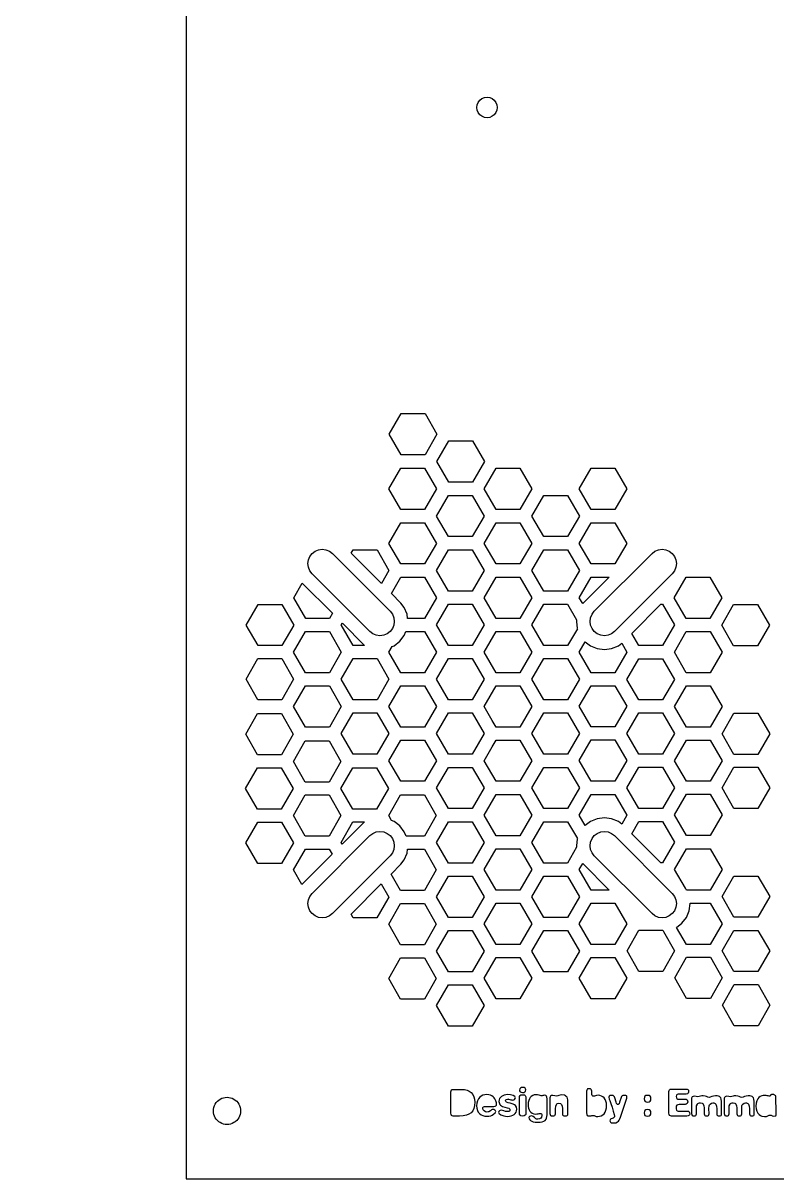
# Model space of a CAD drawing. Header units: metres. Extents: x -2440 to -2240, y -60 to 280.
# Drawn here: x -2440.3 to -2329.5, y -59.6 to 110.4 of the extents above; entities that cross this region are included whole.
import ezdxf

# ---------------------------------------------------------------- set-up
doc = ezdxf.new("R2010")
doc.units = ezdxf.units.M

msp = doc.modelspace()

# ---------------------------------------------------------------- linework, layer by layer
at = {"layer": 'COMPONENT0'}
for p, q in [((-2377.41, -46.8, 0.05), (-2377.39, -46.65, 0.05)), ((-2377.41, -49.93, 0.05), (-2377.41, -46.8, 0.05)), ((-2377.39, -46.65, 0.05), (-2377.33, -46.54, 0.05)), ((-2377.33, -46.54, 0.05), (-2377.23, -46.47, 0.05)), ((-2377.23, -46.47, 0.05), (-2377.08, -46.45, 0.05)), ((-2377.08, -46.45, 0.05), (-2375.87, -46.45, 0.05)), ((-2375.87, -46.45, 0.05), (-2375.43, -46.48, 0.05)), ((-2375.43, -46.48, 0.05), (-2375.04, -46.57, 0.05)), ((-2375.04, -46.57, 0.05), (-2374.71, -46.72, 0.05)), ((-2374.71, -46.72, 0.05), (-2374.43, -46.93, 0.05)), ((-2374.43, -46.93, 0.05), (-2374.2, -47.2, 0.05)), ((-2374.2, -47.2, 0.05), (-2374.04, -47.53, 0.05)), ((-2374.04, -47.53, 0.05), (-2373.95, -47.9, 0.05)), ((-2367.32, -47.67, 0.05), (-2367.3, -47.49, 0.05)), ((-2367.3, -47.49, 0.05), (-2367.23, -47.36, 0.05)), ((-2367.23, -47.36, 0.05), (-2367.11, -47.27, 0.05)), ((-2367.11, -47.27, 0.05), (-2366.97, -47.25, 0.05)), ((-2366.97, -47.25, 0.05), (-2366.76, -47.25, 0.05)), ((-2366.76, -47.25, 0.05), (-2366.6, -47.28, 0.05)), ((-2366.6, -47.28, 0.05), (-2366.48, -47.37, 0.05)), ((-2366.48, -47.37, 0.05), (-2366.41, -47.54, 0.05)), ((-2366.41, -47.54, 0.05), (-2366.38, -47.76, 0.05)), ((-2345.33, -46.79, 0.05), (-2345.31, -46.62, 0.05)), ((-2345.33, -49.97, 0.05), (-2345.33, -46.79, 0.05)), ((-2345.31, -46.62, 0.05), (-2345.24, -46.5, 0.05)), ((-2345.24, -46.5, 0.05), (-2345.14, -46.43, 0.05)), ((-2345.14, -46.43, 0.05), (-2344.99, -46.41, 0.05)), ((-2344.99, -46.41, 0.05), (-2342.81, -46.41, 0.05)), ((-2344.24, -47.33, 0.05), (-2344.28, -47.51, 0.05)), ((-2344.28, -47.51, 0.05), (-2344.25, -47.7, 0.05)), ((-2344.13, -47.23, 0.05), (-2344.24, -47.33, 0.05)), ((-2343.98, -47.18, 0.05), (-2344.13, -47.23, 0.05)), ((-2343.79, -47.17, 0.05), (-2343.98, -47.18, 0.05)), ((-2342.78, -47.15, 0.05), (-2343.79, -47.17, 0.05)), ((-2342.81, -46.41, 0.05), (-2342.65, -46.43, 0.05)), ((-2342.63, -47.11, 0.05), (-2342.78, -47.15, 0.05)), ((-2342.65, -46.43, 0.05), (-2342.54, -46.49, 0.05)), ((-2342.53, -47.01, 0.05), (-2342.63, -47.11, 0.05)), ((-2342.54, -46.49, 0.05), (-2342.48, -46.59, 0.05)), ((-2342.47, -46.87, 0.05), (-2342.53, -47.01, 0.05)), ((-2342.48, -46.59, 0.05), (-2342.45, -46.72, 0.05)), ((-2342.45, -46.72, 0.05), (-2342.47, -46.87, 0.05)), ((-2374.04, -49.26, 0.05), (-2374.2, -49.61, 0.05)), ((-2373.95, -48.83, 0.05), (-2374.04, -49.26, 0.05)), ((-2373.95, -47.9, 0.05), (-2373.91, -48.32, 0.05)), ((-2373.91, -48.32, 0.05), (-2373.95, -48.83, 0.05)), ((-2367.32, -49.86, 0.05), (-2367.32, -47.67, 0.05)), ((-2366.38, -47.76, 0.05), (-2366.38, -49.95, 0.05)), ((-2344.26, -48.92, 0.05), (-2344.29, -49.15, 0.05)), ((-2344.29, -49.15, 0.05), (-2344.29, -49.32, 0.05)), ((-2344.18, -48.78, 0.05), (-2344.26, -48.92, 0.05)), ((-2344.25, -47.7, 0.05), (-2344.17, -47.81, 0.05)), ((-2344.04, -48.71, 0.05), (-2344.18, -48.78, 0.05)), ((-2344.17, -47.81, 0.05), (-2344.04, -47.87, 0.05)), ((-2344.04, -47.87, 0.05), (-2343.84, -47.89, 0.05)), ((-2343.84, -48.68, 0.05), (-2344.04, -48.71, 0.05)), ((-2343.84, -47.89, 0.05), (-2342.95, -47.87, 0.05)), ((-2342.95, -48.66, 0.05), (-2343.84, -48.68, 0.05)), ((-2342.95, -47.87, 0.05), (-2342.8, -47.9, 0.05)), ((-2342.8, -48.63, 0.05), (-2342.95, -48.66, 0.05)), ((-2342.8, -47.9, 0.05), (-2342.68, -48, 0.05)), ((-2342.68, -48.55, 0.05), (-2342.8, -48.63, 0.05)), ((-2342.68, -48, 0.05), (-2342.61, -48.13, 0.05)), ((-2342.61, -48.43, 0.05), (-2342.68, -48.55, 0.05)), ((-2342.61, -48.13, 0.05), (-2342.58, -48.28, 0.05)), ((-2342.58, -48.28, 0.05), (-2342.61, -48.43, 0.05)), ((-2377.39, -50.15, 0.05), (-2377.41, -49.93, 0.05)), ((-2377.33, -50.29, 0.05), (-2377.39, -50.15, 0.05)), ((-2377.22, -50.35, 0.05), (-2377.33, -50.29, 0.05)), ((-2377.06, -50.38, 0.05), (-2377.22, -50.35, 0.05)), ((-2376.14, -50.38, 0.05), (-2377.06, -50.38, 0.05)), ((-2375.6, -50.35, 0.05), (-2376.14, -50.38, 0.05)), ((-2375.13, -50.26, 0.05), (-2375.6, -50.35, 0.05)), ((-2374.75, -50.11, 0.05), (-2375.13, -50.26, 0.05)), ((-2374.44, -49.9, 0.05), (-2374.75, -50.11, 0.05)), ((-2374.2, -49.61, 0.05), (-2374.44, -49.9, 0.05)), ((-2367.3, -50.09, 0.05), (-2367.32, -49.86, 0.05)), ((-2367.24, -50.25, 0.05), (-2367.3, -50.09, 0.05)), ((-2367.1, -50.34, 0.05), (-2367.24, -50.25, 0.05)), ((-2366.85, -50.38, 0.05), (-2367.1, -50.34, 0.05)), ((-2366.65, -50.35, 0.05), (-2366.85, -50.38, 0.05)), ((-2366.5, -50.27, 0.05), (-2366.65, -50.35, 0.05)), ((-2366.41, -50.14, 0.05), (-2366.5, -50.27, 0.05)), ((-2366.38, -49.95, 0.05), (-2366.41, -50.14, 0.05)), ((-2345.31, -50.16, 0.05), (-2345.33, -49.97, 0.05)), ((-2345.24, -50.29, 0.05), (-2345.31, -50.16, 0.05)), ((-2345.13, -50.36, 0.05), (-2345.24, -50.29, 0.05)), ((-2344.96, -50.38, 0.05), (-2345.13, -50.36, 0.05)), ((-2342.72, -50.38, 0.05), (-2344.96, -50.38, 0.05)), ((-2344.29, -49.32, 0.05), (-2344.25, -49.5, 0.05)), ((-2344.25, -49.5, 0.05), (-2344.15, -49.61, 0.05)), ((-2344.15, -49.61, 0.05), (-2343.98, -49.65, 0.05)), ((-2343.98, -49.65, 0.05), (-2343.77, -49.66, 0.05)), ((-2343.77, -49.66, 0.05), (-2342.61, -49.64, 0.05)), ((-2342.53, -50.36, 0.05), (-2342.72, -50.38, 0.05)), ((-2342.61, -49.64, 0.05), (-2342.46, -49.67, 0.05)), ((-2342.39, -50.31, 0.05), (-2342.53, -50.36, 0.05)), ((-2342.46, -49.67, 0.05), (-2342.36, -49.78, 0.05)), ((-2342.31, -50.21, 0.05), (-2342.39, -50.31, 0.05)), ((-2342.36, -49.78, 0.05), (-2342.3, -49.92, 0.05)), ((-2342.28, -50.08, 0.05), (-2342.31, -50.21, 0.05)), ((-2342.3, -49.92, 0.05), (-2342.28, -50.08, 0.05))]:
    msp.add_line(p, q, dxfattribs=at)
for points in [[(-2370.72, -48.79, 0.05), (-2370.7, -48.62, 0.05), (-2370.71, -48.43, 0.05), (-2370.79, -48.15, 0.05), (-2370.94, -47.84, 0.05), (-2371.05, -47.68, 0.05), (-2371.2, -47.54, 0.05), (-2371.38, -47.41, 0.05), (-2371.59, -47.32, 0.05), (-2371.84, -47.25, 0.05), (-2372.14, -47.23, 0.05), (-2372.42, -47.26, 0.05), (-2372.69, -47.32, 0.05), (-2372.94, -47.44, 0.05), (-2373.17, -47.61, 0.05), (-2373.35, -47.84, 0.05), (-2373.5, -48.12, 0.05), (-2373.6, -48.47, 0.05), (-2373.63, -48.89, 0.05), (-2373.6, -49.24, 0.05), (-2373.51, -49.55, 0.05), (-2373.38, -49.81, 0.05), (-2373.2, -50.02, 0.05), (-2372.98, -50.19, 0.05), (-2372.72, -50.31, 0.05), (-2372.44, -50.39, 0.05), (-2372.13, -50.41, 0.05), (-2371.82, -50.39, 0.05), (-2371.55, -50.33, 0.05), (-2371.33, -50.23, 0.05), (-2371.14, -50.12, 0.05), (-2370.9, -49.89, 0.05), (-2370.82, -49.7, 0.05), (-2370.86, -49.59, 0.05), (-2370.95, -49.49, 0.05), (-2371.08, -49.42, 0.05), (-2371.22, -49.39, 0.05), (-2371.33, -49.41, 0.05), (-2371.42, -49.45, 0.05), (-2371.6, -49.6, 0.05), (-2371.81, -49.74, 0.05), (-2371.94, -49.78, 0.05), (-2372.11, -49.8, 0.05), (-2372.34, -49.75, 0.05), (-2372.53, -49.63, 0.05), (-2372.67, -49.45, 0.05), (-2372.72, -49.26, 0.05), (-2372.7, -49.13, 0.05), (-2372.62, -49.03, 0.05), (-2372.49, -48.98, 0.05), (-2372.31, -48.96, 0.05), (-2371.36, -48.96, 0.05), (-2371.09, -48.96, 0.05), (-2370.91, -48.94, 0.05), (-2370.79, -48.89, 0.05), (-2370.72, -48.79, 0.05)], [(-2368.92, -47.9, 0.05), (-2368.98, -47.91, 0.05), (-2368.74, -47.93, 0.05), (-2368.58, -47.97, 0.05), (-2368.44, -48.01, 0.05), (-2368.28, -48.03, 0.05), (-2368.16, -48, 0.05), (-2368.04, -47.92, 0.05), (-2367.96, -47.82, 0.05), (-2367.92, -47.7, 0.05), (-2367.94, -47.61, 0.05), (-2368.01, -47.52, 0.05), (-2368.27, -47.37, 0.05), (-2368.65, -47.27, 0.05), (-2369.09, -47.23, 0.05), (-2369.33, -47.24, 0.05), (-2369.56, -47.29, 0.05), (-2369.77, -47.38, 0.05), (-2369.96, -47.49, 0.05), (-2370.12, -47.63, 0.05), (-2370.24, -47.8, 0.05), (-2370.32, -48, 0.05), (-2370.35, -48.22, 0.05), (-2370.33, -48.4, 0.05), (-2370.28, -48.55, 0.05), (-2370.2, -48.68, 0.05), (-2370.1, -48.79, 0.05), (-2369.82, -48.96, 0.05), (-2369.48, -49.07, 0.05), (-2369.13, -49.16, 0.05), (-2368.89, -49.24, 0.05), (-2368.76, -49.36, 0.05), (-2368.72, -49.53, 0.05), (-2368.74, -49.62, 0.05), (-2368.78, -49.68, 0.05), (-2368.88, -49.71, 0.05), (-2369.04, -49.73, 0.05), (-2369.38, -49.69, 0.05), (-2369.62, -49.62, 0.05), (-2369.82, -49.55, 0.05), (-2370.04, -49.51, 0.05), (-2370.16, -49.54, 0.05), (-2370.28, -49.61, 0.05), (-2370.37, -49.71, 0.05), (-2370.4, -49.84, 0.05), (-2370.37, -49.93, 0.05), (-2370.3, -50.02, 0.05), (-2370.05, -50.21, 0.05), (-2369.64, -50.37, 0.05), (-2369.38, -50.41, 0.05), (-2369.09, -50.43, 0.05), (-2368.81, -50.41, 0.05), (-2368.54, -50.35, 0.05), (-2368.31, -50.27, 0.05), (-2368.11, -50.15, 0.05), (-2367.94, -50, 0.05), (-2367.82, -49.82, 0.05), (-2367.74, -49.61, 0.05), (-2367.71, -49.37, 0.05), (-2367.77, -49.08, 0.05), (-2367.93, -48.83, 0.05), (-2368.06, -48.72, 0.05), (-2368.23, -48.63, 0.05), (-2368.67, -48.49, 0.05), (-2369.01, -48.42, 0.05), (-2369.22, -48.34, 0.05), (-2369.33, -48.23, 0.05), (-2369.36, -48.08, 0.05), (-2369.34, -48.01, 0.05), (-2369.26, -47.96, 0.05), (-2369.07, -47.91, 0.05), (-2368.92, -47.9, 0.05)], [(-2366.43, -46.72, 0.05), (-2366.4, -46.53, 0.05), (-2366.42, -46.39, 0.05), (-2366.5, -46.28, 0.05), (-2366.65, -46.2, 0.05), (-2366.87, -46.18, 0.05), (-2367.04, -46.2, 0.05), (-2367.19, -46.26, 0.05), (-2367.29, -46.37, 0.05), (-2367.32, -46.55, 0.05), (-2367.3, -46.69, 0.05), (-2367.22, -46.81, 0.05), (-2367.08, -46.88, 0.05), (-2366.87, -46.91, 0.05), (-2366.69, -46.89, 0.05), (-2366.53, -46.83, 0.05), (-2366.43, -46.72, 0.05)], [(-2363.28, -50.44, 0.05), (-2363.26, -50.18, 0.05), (-2363.26, -47.86, 0.05), (-2363.28, -47.6, 0.05), (-2363.34, -47.44, 0.05), (-2363.45, -47.36, 0.05), (-2363.65, -47.33, 0.05), (-2363.8, -47.34, 0.05), (-2363.91, -47.36, 0.05), (-2364.01, -47.38, 0.05), (-2364.12, -47.39, 0.05), (-2364.27, -47.37, 0.05), (-2364.45, -47.32, 0.05), (-2364.65, -47.27, 0.05), (-2364.87, -47.25, 0.05), (-2365.14, -47.28, 0.05), (-2365.37, -47.36, 0.05), (-2365.58, -47.48, 0.05), (-2365.74, -47.65, 0.05), (-2365.87, -47.86, 0.05), (-2365.97, -48.1, 0.05), (-2366.03, -48.38, 0.05), (-2366.05, -48.68, 0.05), (-2366.03, -48.95, 0.05), (-2365.99, -49.21, 0.05), (-2365.9, -49.45, 0.05), (-2365.79, -49.66, 0.05), (-2365.63, -49.83, 0.05), (-2365.45, -49.96, 0.05), (-2365.22, -50.05, 0.05), (-2364.96, -50.08, 0.05), (-2364.78, -50.07, 0.05), (-2364.59, -50.04, 0.05), (-2364.41, -50.01, 0.05), (-2364.3, -50, 0.05), (-2364.17, -50.01, 0.05), (-2364.09, -50.07, 0.05), (-2364.04, -50.17, 0.05), (-2364.02, -50.31, 0.05), (-2364.06, -50.52, 0.05), (-2364.18, -50.69, 0.05), (-2364.37, -50.8, 0.05), (-2364.61, -50.84, 0.05), (-2364.81, -50.82, 0.05), (-2364.94, -50.77, 0.05), (-2365.13, -50.61, 0.05), (-2365.29, -50.44, 0.05), (-2365.4, -50.39, 0.05), (-2365.56, -50.37, 0.05), (-2365.72, -50.39, 0.05), (-2365.84, -50.43, 0.05), (-2365.92, -50.5, 0.05), (-2365.94, -50.61, 0.05), (-2365.89, -50.81, 0.05), (-2365.81, -50.93, 0.05), (-2365.69, -51.04, 0.05), (-2365.52, -51.14, 0.05), (-2365.3, -51.22, 0.05), (-2365.01, -51.28, 0.05), (-2364.65, -51.3, 0.05), (-2364.29, -51.28, 0.05), (-2363.99, -51.23, 0.05), (-2363.75, -51.14, 0.05), (-2363.56, -51.02, 0.05), (-2363.42, -50.86, 0.05), (-2363.33, -50.67, 0.05), (-2363.28, -50.44, 0.05)], [(-2360.72, -47.33, 0.05), (-2361.08, -47.27, 0.05), (-2361.34, -47.3, 0.05), (-2361.53, -47.35, 0.05), (-2361.69, -47.4, 0.05), (-2361.87, -47.43, 0.05), (-2362.13, -47.39, 0.05), (-2362.44, -47.34, 0.05), (-2362.62, -47.37, 0.05), (-2362.75, -47.43, 0.05), (-2362.83, -47.54, 0.05), (-2362.85, -47.68, 0.05), (-2362.85, -50.01, 0.05), (-2362.83, -50.17, 0.05), (-2362.76, -50.28, 0.05), (-2362.66, -50.35, 0.05), (-2362.52, -50.37, 0.05), (-2362.39, -50.37, 0.05), (-2362.25, -50.35, 0.05), (-2362.14, -50.29, 0.05), (-2362.06, -50.19, 0.05), (-2362.03, -50.04, 0.05), (-2362.02, -49.3, 0.05), (-2361.99, -48.93, 0.05), (-2361.9, -48.67, 0.05), (-2361.82, -48.58, 0.05), (-2361.74, -48.51, 0.05), (-2361.51, -48.46, 0.05), (-2361.29, -48.51, 0.05), (-2361.13, -48.66, 0.05), (-2361.04, -48.91, 0.05), (-2361.01, -49.27, 0.05), (-2361.01, -50.04, 0.05), (-2360.99, -50.19, 0.05), (-2360.92, -50.29, 0.05), (-2360.81, -50.35, 0.05), (-2360.69, -50.37, 0.05), (-2360.56, -50.37, 0.05), (-2360.42, -50.35, 0.05), (-2360.3, -50.29, 0.05), (-2360.22, -50.19, 0.05), (-2360.19, -50.04, 0.05), (-2360.19, -48.21, 0.05), (-2360.21, -47.98, 0.05), (-2360.25, -47.78, 0.05), (-2360.33, -47.61, 0.05), (-2360.44, -47.49, 0.05), (-2360.57, -47.39, 0.05), (-2360.72, -47.33, 0.05)], [(-2357.44, -46.58, 0.05), (-2357.46, -46.72, 0.05), (-2357.46, -49.9, 0.05), (-2357.44, -50.14, 0.05), (-2357.37, -50.28, 0.05), (-2357.25, -50.35, 0.05), (-2357.06, -50.37, 0.05), (-2356.9, -50.36, 0.05), (-2356.8, -50.33, 0.05), (-2356.7, -50.3, 0.05), (-2356.53, -50.29, 0.05), (-2356.36, -50.31, 0.05), (-2356.22, -50.36, 0.05), (-2356.05, -50.42, 0.05), (-2355.79, -50.44, 0.05), (-2355.53, -50.41, 0.05), (-2355.29, -50.34, 0.05), (-2355.06, -50.21, 0.05), (-2354.88, -50.03, 0.05), (-2354.72, -49.8, 0.05), (-2354.6, -49.52, 0.05), (-2354.53, -49.19, 0.05), (-2354.5, -48.8, 0.05), (-2354.53, -48.46, 0.05), (-2354.6, -48.17, 0.05), (-2354.71, -47.92, 0.05), (-2354.86, -47.71, 0.05), (-2355.04, -47.55, 0.05), (-2355.26, -47.43, 0.05), (-2355.5, -47.36, 0.05), (-2355.76, -47.33, 0.05), (-2355.98, -47.35, 0.05), (-2356.15, -47.4, 0.05), (-2356.3, -47.44, 0.05), (-2356.44, -47.46, 0.05), (-2356.55, -47.43, 0.05), (-2356.62, -47.35, 0.05), (-2356.67, -47.23, 0.05), (-2356.68, -47.11, 0.05), (-2356.68, -46.72, 0.05), (-2356.71, -46.56, 0.05), (-2356.77, -46.45, 0.05), (-2356.86, -46.38, 0.05), (-2356.98, -46.36, 0.05), (-2357.16, -46.36, 0.05), (-2357.3, -46.38, 0.05), (-2357.39, -46.46, 0.05), (-2357.44, -46.58, 0.05)], [(-2354.16, -47.58, 0.05), (-2354.11, -47.87, 0.05), (-2354.04, -48.08, 0.05), (-2353.89, -48.53, 0.05), (-2353.71, -49.09, 0.05), (-2353.53, -49.67, 0.05), (-2353.39, -50.13, 0.05), (-2353.34, -50.38, 0.05), (-2353.36, -50.49, 0.05), (-2353.42, -50.6, 0.05), (-2353.53, -50.69, 0.05), (-2353.68, -50.74, 0.05), (-2353.82, -50.78, 0.05), (-2353.93, -50.85, 0.05), (-2353.99, -50.94, 0.05), (-2354.02, -51.07, 0.05), (-2353.99, -51.2, 0.05), (-2353.93, -51.3, 0.05), (-2353.83, -51.36, 0.05), (-2353.7, -51.38, 0.05), (-2353.41, -51.38, 0.05), (-2353.15, -51.36, 0.05), (-2352.89, -51.24, 0.05), (-2352.77, -51.14, 0.05), (-2352.66, -50.99, 0.05), (-2352.55, -50.8, 0.05), (-2352.46, -50.55, 0.05), (-2351.53, -47.74, 0.05), (-2351.51, -47.66, 0.05), (-2351.51, -47.55, 0.05), (-2351.53, -47.47, 0.05), (-2351.58, -47.4, 0.05), (-2351.67, -47.35, 0.05), (-2351.76, -47.34, 0.05), (-2351.96, -47.34, 0.05), (-2352.12, -47.36, 0.05), (-2352.23, -47.42, 0.05), (-2352.31, -47.51, 0.05), (-2352.37, -47.64, 0.05), (-2352.59, -48.34, 0.05), (-2352.68, -48.57, 0.05), (-2352.74, -48.65, 0.05), (-2352.81, -48.68, 0.05), (-2352.89, -48.67, 0.05), (-2352.97, -48.62, 0.05), (-2353.05, -48.52, 0.05), (-2353.11, -48.35, 0.05), (-2353.31, -47.71, 0.05), (-2353.37, -47.55, 0.05), (-2353.45, -47.43, 0.05), (-2353.56, -47.36, 0.05), (-2353.69, -47.34, 0.05), (-2353.9, -47.34, 0.05), (-2354.02, -47.36, 0.05), (-2354.12, -47.43, 0.05), (-2354.16, -47.58, 0.05)], [(-2348.02, -48.05, 0.05), (-2347.99, -47.84, 0.05), (-2348.02, -47.62, 0.05), (-2348.09, -47.47, 0.05), (-2348.23, -47.37, 0.05), (-2348.48, -47.34, 0.05), (-2348.72, -47.37, 0.05), (-2348.87, -47.47, 0.05), (-2348.94, -47.62, 0.05), (-2348.97, -47.84, 0.05), (-2348.94, -48.08, 0.05), (-2348.85, -48.23, 0.05), (-2348.7, -48.29, 0.05), (-2348.48, -48.32, 0.05), (-2348.23, -48.29, 0.05), (-2348.09, -48.2, 0.05), (-2348.02, -48.05, 0.05)], [(-2337.61, -50.19, 0.05), (-2337.59, -50.06, 0.05), (-2337.59, -48.24, 0.05), (-2337.64, -47.87, 0.05), (-2337.71, -47.72, 0.05), (-2337.8, -47.6, 0.05), (-2337.92, -47.51, 0.05), (-2338.07, -47.44, 0.05), (-2338.25, -47.4, 0.05), (-2338.47, -47.39, 0.05), (-2338.8, -47.43, 0.05), (-2339.05, -47.52, 0.05), (-2339.25, -47.61, 0.05), (-2339.43, -47.66, 0.05), (-2339.62, -47.61, 0.05), (-2339.8, -47.52, 0.05), (-2340.01, -47.43, 0.05), (-2340.3, -47.39, 0.05), (-2340.52, -47.41, 0.05), (-2340.71, -47.46, 0.05), (-2340.89, -47.52, 0.05), (-2341.07, -47.54, 0.05), (-2341.33, -47.5, 0.05), (-2341.62, -47.46, 0.05), (-2341.78, -47.48, 0.05), (-2341.9, -47.54, 0.05), (-2341.97, -47.64, 0.05), (-2342, -47.77, 0.05), (-2342, -50.02, 0.05), (-2341.97, -50.17, 0.05), (-2341.91, -50.28, 0.05), (-2341.8, -50.34, 0.05), (-2341.64, -50.36, 0.05), (-2341.49, -50.35, 0.05), (-2341.38, -50.29, 0.05), (-2341.31, -50.19, 0.05), (-2341.29, -50.06, 0.05), (-2341.3, -49.23, 0.05), (-2341.27, -48.88, 0.05), (-2341.16, -48.62, 0.05), (-2341.07, -48.53, 0.05), (-2340.97, -48.46, 0.05), (-2340.85, -48.42, 0.05), (-2340.72, -48.41, 0.05), (-2340.47, -48.46, 0.05), (-2340.37, -48.52, 0.05), (-2340.3, -48.61, 0.05), (-2340.19, -48.86, 0.05), (-2340.16, -49.19, 0.05), (-2340.14, -50.06, 0.05), (-2340.12, -50.19, 0.05), (-2340.06, -50.29, 0.05), (-2339.95, -50.35, 0.05), (-2339.79, -50.36, 0.05), (-2339.64, -50.35, 0.05), (-2339.53, -50.29, 0.05), (-2339.46, -50.19, 0.05), (-2339.44, -50.06, 0.05), (-2339.45, -49.26, 0.05), (-2339.41, -48.88, 0.05), (-2339.36, -48.74, 0.05), (-2339.29, -48.62, 0.05), (-2339.1, -48.47, 0.05), (-2338.86, -48.42, 0.05), (-2338.74, -48.43, 0.05), (-2338.62, -48.48, 0.05), (-2338.53, -48.55, 0.05), (-2338.45, -48.65, 0.05), (-2338.34, -48.92, 0.05), (-2338.3, -49.3, 0.05), (-2338.29, -50.06, 0.05), (-2338.27, -50.19, 0.05), (-2338.2, -50.29, 0.05), (-2338.09, -50.35, 0.05), (-2337.94, -50.36, 0.05), (-2337.78, -50.35, 0.05), (-2337.67, -50.29, 0.05), (-2337.61, -50.19, 0.05)], [(-2332.8, -50.19, 0.05), (-2332.78, -50.06, 0.05), (-2332.78, -48.24, 0.05), (-2332.83, -47.87, 0.05), (-2332.9, -47.72, 0.05), (-2332.99, -47.6, 0.05), (-2333.11, -47.51, 0.05), (-2333.26, -47.44, 0.05), (-2333.45, -47.4, 0.05), (-2333.66, -47.39, 0.05), (-2333.99, -47.43, 0.05), (-2334.24, -47.52, 0.05), (-2334.44, -47.61, 0.05), (-2334.62, -47.66, 0.05), (-2334.81, -47.61, 0.05), (-2334.99, -47.52, 0.05), (-2335.21, -47.43, 0.05), (-2335.49, -47.39, 0.05), (-2335.72, -47.41, 0.05), (-2335.9, -47.46, 0.05), (-2336.08, -47.52, 0.05), (-2336.26, -47.54, 0.05), (-2336.52, -47.5, 0.05), (-2336.81, -47.46, 0.05), (-2336.98, -47.48, 0.05), (-2337.09, -47.54, 0.05), (-2337.17, -47.64, 0.05), (-2337.19, -47.77, 0.05), (-2337.19, -50.02, 0.05), (-2337.17, -50.17, 0.05), (-2337.1, -50.28, 0.05), (-2336.99, -50.34, 0.05), (-2336.84, -50.36, 0.05), (-2336.68, -50.35, 0.05), (-2336.57, -50.29, 0.05), (-2336.51, -50.19, 0.05), (-2336.48, -50.06, 0.05), (-2336.5, -49.23, 0.05), (-2336.46, -48.88, 0.05), (-2336.35, -48.62, 0.05), (-2336.27, -48.53, 0.05), (-2336.17, -48.46, 0.05), (-2336.05, -48.42, 0.05), (-2335.91, -48.41, 0.05), (-2335.66, -48.46, 0.05), (-2335.57, -48.52, 0.05), (-2335.49, -48.61, 0.05), (-2335.38, -48.86, 0.05), (-2335.35, -49.19, 0.05), (-2335.34, -50.06, 0.05), (-2335.31, -50.19, 0.05), (-2335.25, -50.29, 0.05), (-2335.14, -50.35, 0.05), (-2334.98, -50.36, 0.05), (-2334.83, -50.35, 0.05), (-2334.72, -50.29, 0.05), (-2334.65, -50.19, 0.05), (-2334.63, -50.06, 0.05), (-2334.64, -49.26, 0.05), (-2334.6, -48.88, 0.05), (-2334.55, -48.74, 0.05), (-2334.48, -48.62, 0.05), (-2334.29, -48.47, 0.05), (-2334.06, -48.42, 0.05), (-2333.93, -48.43, 0.05), (-2333.82, -48.48, 0.05), (-2333.72, -48.55, 0.05), (-2333.64, -48.65, 0.05), (-2333.53, -48.92, 0.05), (-2333.5, -49.3, 0.05), (-2333.48, -50.06, 0.05), (-2333.46, -50.19, 0.05), (-2333.4, -50.29, 0.05), (-2333.29, -50.35, 0.05), (-2333.13, -50.36, 0.05), (-2332.98, -50.35, 0.05), (-2332.87, -50.29, 0.05), (-2332.8, -50.19, 0.05)], [(-2330.6, -50.27, 0.05), (-2330.4, -50.24, 0.05), (-2330.29, -50.26, 0.05), (-2330.22, -50.31, 0.05), (-2330.14, -50.36, 0.05), (-2329.97, -50.38, 0.05), (-2329.71, -50.37, 0.05), (-2329.59, -50.34, 0.05), (-2329.58, -50.23, 0.05), (-2329.58, -50, 0.05), (-2329.62, -47.41, 0.05), (-2329.66, -47.39, 0.05), (-2329.74, -47.33, 0.05), (-2329.84, -47.25, 0.05), (-2329.91, -47.22, 0.05), (-2330.15, -47.22, 0.05), (-2330.24, -47.23, 0.05), (-2330.36, -47.28, 0.05), (-2330.4, -47.33, 0.05), (-2330.42, -47.39, 0.05), (-2330.44, -47.41, 0.05), (-2330.5, -47.43, 0.05), (-2330.56, -47.43, 0.05), (-2330.61, -47.43, 0.05), (-2330.75, -47.42, 0.05), (-2330.89, -47.39, 0.05), (-2331.06, -47.35, 0.05), (-2331.29, -47.34, 0.05), (-2331.48, -47.36, 0.05), (-2331.69, -47.41, 0.05), (-2331.9, -47.5, 0.05), (-2332.1, -47.65, 0.05), (-2332.27, -47.86, 0.05), (-2332.41, -48.13, 0.05), (-2332.51, -48.47, 0.05), (-2332.54, -48.9, 0.05), (-2332.51, -49.33, 0.05), (-2332.41, -49.67, 0.05), (-2332.27, -49.94, 0.05), (-2332.09, -50.15, 0.05), (-2331.89, -50.29, 0.05), (-2331.68, -50.38, 0.05), (-2331.27, -50.45, 0.05), (-2331, -50.42, 0.05), (-2330.78, -50.34, 0.05), (-2330.6, -50.27, 0.05)], [(-2348.02, -50.12, 0.05), (-2347.99, -49.91, 0.05), (-2348.02, -49.7, 0.05), (-2348.09, -49.54, 0.05), (-2348.24, -49.45, 0.05), (-2348.49, -49.42, 0.05), (-2348.73, -49.45, 0.05), (-2348.87, -49.55, 0.05), (-2348.95, -49.7, 0.05), (-2348.97, -49.91, 0.05), (-2348.94, -50.13, 0.05), (-2348.87, -50.28, 0.05), (-2348.72, -50.37, 0.05), (-2348.48, -50.39, 0.05), (-2348.23, -50.36, 0.05), (-2348.09, -50.27, 0.05), (-2348.02, -50.12, 0.05)]]:
    msp.add_polyline3d(points, dxfattribs=at)
at = {"layer": 'Layer0'}
for points in [[(-2240.34, 199.38, 0.03), (-2263.34, 199.38, 0.03), (-2263.34, 280.38, 0.02), (-2417.34, 280.38, 0.02), (-2417.34, 199.38, 0.03), (-2440.34, 199.38, 0.03), (-2440.34, 116.38, 0.03), (-2416.34, 116.38, 0.03), (-2416.34, -59.62, 0.03), (-2264.34, -59.62, 0.03), (-2264.34, 116.38, 0.03), (-2240.34, 116.38, 0.03), (-2240.34, 199.38, 0.03)], [(-2373.59, 97.97, 0.03), (-2373.54, 98.36, 0.03), (-2373.39, 98.72, 0.03), (-2373.15, 99.03, 0.03), (-2372.84, 99.27, 0.03), (-2372.47, 99.42, 0.03), (-2372.09, 99.47, 0.03), (-2371.7, 99.42, 0.03), (-2371.34, 99.27, 0.03), (-2371.03, 99.03, 0.03), (-2370.79, 98.72, 0.03), (-2370.64, 98.36, 0.03), (-2370.59, 97.97, 0.03), (-2370.64, 97.58, 0.03), (-2370.79, 97.22, 0.03), (-2371.03, 96.91, 0.03), (-2371.34, 96.67, 0.03), (-2371.7, 96.52, 0.03), (-2372.09, 96.47, 0.03), (-2372.47, 96.52, 0.03), (-2372.84, 96.67, 0.03), (-2373.15, 96.91, 0.03), (-2373.39, 97.22, 0.03), (-2373.54, 97.58, 0.03), (-2373.59, 97.97, 0.03)], [(-2386.47, 49.91, 0.03), (-2384.72, 52.95, 0.03), (-2381.22, 52.95, 0.03), (-2379.47, 49.91, 0.03), (-2381.22, 46.88, 0.03), (-2384.72, 46.88, 0.03), (-2386.47, 49.91, 0.03)], [(-2377.73, 48.93, 0.03), (-2374.23, 48.93, 0.03), (-2372.48, 45.9, 0.03), (-2374.23, 42.87, 0.03), (-2377.73, 42.87, 0.03), (-2379.48, 45.9, 0.03), (-2377.73, 48.93, 0.03)], [(-2384.77, 44.9, 0.03), (-2381.27, 44.9, 0.03), (-2379.52, 41.86, 0.03), (-2381.27, 38.83, 0.03), (-2384.77, 38.83, 0.03), (-2386.52, 41.86, 0.03), (-2384.77, 44.9, 0.03)], [(-2370.75, 38.86, 0.03), (-2372.5, 41.89, 0.03), (-2370.75, 44.92, 0.03), (-2367.25, 44.92, 0.03), (-2365.5, 41.89, 0.03), (-2367.25, 38.86, 0.03), (-2370.75, 38.86, 0.03)], [(-2356.78, 38.83, 0.03), (-2358.53, 41.86, 0.03), (-2356.78, 44.9, 0.03), (-2353.28, 44.9, 0.03), (-2351.53, 41.86, 0.03), (-2353.28, 38.83, 0.03), (-2356.78, 38.83, 0.03)], [(-2374.28, 34.85, 0.03), (-2377.78, 34.85, 0.03), (-2379.53, 37.88, 0.03), (-2377.78, 40.91, 0.03), (-2374.28, 40.91, 0.03), (-2372.53, 37.88, 0.03), (-2374.28, 34.85, 0.03)], [(-2363.76, 40.91, 0.03), (-2360.26, 40.91, 0.03), (-2358.51, 37.88, 0.03), (-2360.26, 34.85, 0.03), (-2363.76, 34.85, 0.03), (-2365.51, 37.88, 0.03), (-2363.76, 40.91, 0.03)], [(-2381.27, 36.9, 0.03), (-2379.52, 33.86, 0.03), (-2381.27, 30.83, 0.03), (-2384.77, 30.83, 0.03), (-2386.52, 33.86, 0.03), (-2384.77, 36.9, 0.03), (-2381.27, 36.9, 0.03)], [(-2370.77, 30.83, 0.03), (-2372.52, 33.86, 0.03), (-2370.77, 36.89, 0.03), (-2367.27, 36.89, 0.03), (-2365.52, 33.86, 0.03), (-2367.27, 30.83, 0.03), (-2370.77, 30.83, 0.03)], [(-2356.78, 36.9, 0.03), (-2353.28, 36.9, 0.03), (-2351.53, 33.86, 0.03), (-2353.28, 30.83, 0.03), (-2356.78, 30.83, 0.03), (-2358.53, 33.86, 0.03), (-2356.78, 36.9, 0.03)], [(-2395.29, 32.7, 0.03), (-2394.85, 32.37, 0.03), (-2386.35, 23.87, 0.03), (-2386.02, 23.43, 0.03), (-2385.81, 22.92, 0.03), (-2385.74, 22.38, 0.03), (-2385.81, 21.84, 0.03), (-2386.02, 21.33, 0.03), (-2386.35, 20.9, 0.03), (-2386.79, 20.56, 0.03), (-2387.29, 20.35, 0.03), (-2387.84, 20.28, 0.03), (-2388.38, 20.35, 0.03), (-2388.89, 20.56, 0.03), (-2389.32, 20.9, 0.03), (-2397.82, 29.4, 0.03), (-2398.15, 29.83, 0.03), (-2398.36, 30.34, 0.03), (-2398.44, 30.88, 0.03), (-2398.36, 31.42, 0.03), (-2398.15, 31.93, 0.03), (-2397.82, 32.37, 0.03), (-2397.39, 32.7, 0.03), (-2396.88, 32.91, 0.03), (-2396.34, 32.98, 0.03), (-2395.79, 32.91, 0.03), (-2395.29, 32.7, 0.03)], [(-2388.28, 32.91, 0.03), (-2386.53, 29.88, 0.03), (-2387.63, 27.97, 0.03), (-2392.07, 32.41, 0.03), (-2391.78, 32.91, 0.03), (-2388.28, 32.91, 0.03)], [(-2379.53, 29.88, 0.03), (-2377.78, 32.91, 0.03), (-2374.28, 32.91, 0.03), (-2372.53, 29.88, 0.03), (-2374.28, 26.85, 0.03), (-2377.78, 26.85, 0.03), (-2379.53, 29.88, 0.03)], [(-2363.76, 32.91, 0.03), (-2360.26, 32.91, 0.03), (-2358.51, 29.88, 0.03), (-2360.26, 26.85, 0.03), (-2363.76, 26.85, 0.03), (-2365.51, 29.88, 0.03), (-2363.76, 32.91, 0.03)], [(-2355.89, 20.56, 0.03), (-2356.32, 20.9, 0.03), (-2356.65, 21.33, 0.03), (-2356.86, 21.84, 0.03), (-2356.94, 22.38, 0.03), (-2356.86, 22.92, 0.03), (-2356.65, 23.43, 0.03), (-2356.32, 23.87, 0.03), (-2347.82, 32.37, 0.03), (-2347.39, 32.7, 0.03), (-2346.88, 32.91, 0.03), (-2346.34, 32.98, 0.03), (-2345.79, 32.91, 0.03), (-2345.29, 32.7, 0.03), (-2344.85, 32.37, 0.03), (-2344.71, 32.18, 0.03), (-2344.52, 31.93, 0.03), (-2344.31, 31.42, 0.03), (-2344.24, 30.88, 0.03), (-2344.31, 30.34, 0.03), (-2344.52, 29.83, 0.03), (-2344.85, 29.4, 0.03), (-2353.35, 20.9, 0.03), (-2353.79, 20.56, 0.03), (-2354.29, 20.35, 0.03), (-2354.84, 20.28, 0.03), (-2355.38, 20.35, 0.03), (-2355.89, 20.56, 0.03)], [(-2395.26, 22.83, 0.03), (-2398.76, 22.83, 0.03), (-2400.51, 25.86, 0.03), (-2399.27, 28.01, 0.03), (-2394.83, 23.58, 0.03), (-2395.26, 22.83, 0.03)], [(-2384.77, 28.9, 0.03), (-2381.27, 28.9, 0.03), (-2379.52, 25.86, 0.03), (-2381.27, 22.83, 0.03), (-2382.49, 22.83, 0.03), (-2383.78, 22.83, 0.03), (-2383.86, 23.45, 0.03), (-2384.27, 24.44, 0.03), (-2384.76, 25.08, 0.03), (-2386.15, 26.49, 0.03), (-2384.77, 28.9, 0.03)], [(-2370.77, 28.89, 0.03), (-2367.27, 28.89, 0.03), (-2365.52, 25.86, 0.03), (-2367.27, 22.83, 0.03), (-2370.77, 22.83, 0.03), (-2372.52, 25.86, 0.03), (-2370.77, 28.89, 0.03)], [(-2358.53, 25.86, 0.03), (-2356.78, 28.89, 0.03), (-2354.12, 28.89, 0.03), (-2358.02, 24.99, 0.03), (-2358.53, 25.86, 0.03)], [(-2342.81, 28.87, 0.03), (-2339.31, 28.87, 0.03), (-2337.56, 25.84, 0.03), (-2339.31, 22.81, 0.03), (-2342.81, 22.81, 0.03), (-2344.56, 25.84, 0.03), (-2342.81, 28.87, 0.03)], [(-2400.52, 21.85, 0.03), (-2402.27, 18.82, 0.03), (-2405.77, 18.82, 0.03), (-2407.52, 21.85, 0.03), (-2405.77, 24.88, 0.03), (-2402.27, 24.88, 0.03), (-2400.52, 21.85, 0.03)], [(-2374.28, 24.91, 0.03), (-2372.53, 21.88, 0.03), (-2374.28, 18.85, 0.03), (-2377.78, 18.85, 0.03), (-2379.53, 21.88, 0.03), (-2377.78, 24.91, 0.03), (-2374.28, 24.91, 0.03)], [(-2363.76, 24.91, 0.03), (-2360.26, 24.91, 0.03), (-2358.93, 22.59, 0.03), (-2358.95, 22.38, 0.03), (-2358.82, 21.35, 0.03), (-2358.81, 21.31, 0.03), (-2360.26, 18.85, 0.03), (-2363.76, 18.85, 0.03), (-2365.51, 21.88, 0.03), (-2363.76, 24.91, 0.03)], [(-2344.52, 21.88, 0.03), (-2346.27, 18.85, 0.03), (-2349.77, 18.85, 0.03), (-2350.79, 20.62, 0.03), (-2346.51, 24.91, 0.03), (-2346.27, 24.91, 0.03), (-2344.52, 21.88, 0.03)], [(-2335.82, 24.86, 0.03), (-2332.32, 24.86, 0.03), (-2330.57, 21.83, 0.03), (-2332.32, 18.8, 0.03), (-2335.82, 18.8, 0.03), (-2337.57, 21.83, 0.03), (-2335.82, 24.86, 0.03)], [(-2390.1, 18.85, 0.03), (-2391.78, 18.85, 0.03), (-2393.53, 21.88, 0.03), (-2393.38, 22.13, 0.03), (-2390.1, 18.85, 0.03)], [(-2398.79, 20.9, 0.03), (-2395.29, 20.9, 0.03), (-2393.54, 17.86, 0.03), (-2395.29, 14.83, 0.03), (-2398.79, 14.83, 0.03), (-2400.54, 17.86, 0.03), (-2398.79, 20.9, 0.03)], [(-2379.52, 17.86, 0.03), (-2381.27, 14.83, 0.03), (-2384.77, 14.83, 0.03), (-2386.52, 17.86, 0.03), (-2386.03, 18.71, 0.03), (-2385.78, 18.81, 0.03), (-2384.92, 19.47, 0.03), (-2384.27, 20.32, 0.03), (-2384.03, 20.89, 0.03), (-2381.27, 20.89, 0.03), (-2379.52, 17.86, 0.03)], [(-2370.77, 20.89, 0.03), (-2367.27, 20.89, 0.03), (-2365.52, 17.86, 0.03), (-2367.27, 14.83, 0.03), (-2370.77, 14.83, 0.03), (-2372.52, 17.86, 0.03), (-2370.77, 20.89, 0.03)], [(-2342.78, 20.89, 0.03), (-2339.28, 20.89, 0.03), (-2337.53, 17.86, 0.03), (-2339.28, 14.83, 0.03), (-2342.78, 14.83, 0.03), (-2344.53, 17.86, 0.03), (-2342.78, 20.89, 0.03)], [(-2351.53, 17.86, 0.03), (-2353.28, 14.83, 0.03), (-2356.78, 14.83, 0.03), (-2358.53, 17.86, 0.03), (-2357.65, 19.39, 0.03), (-2356.89, 18.81, 0.03), (-2355.9, 18.4, 0.03), (-2354.84, 18.26, 0.03), (-2353.77, 18.4, 0.03), (-2352.78, 18.81, 0.03), (-2352.29, 19.19, 0.03), (-2351.53, 17.86, 0.03)], [(-2402.3, 16.91, 0.03), (-2400.55, 13.88, 0.03), (-2402.3, 10.84, 0.03), (-2405.8, 10.84, 0.03), (-2407.55, 13.88, 0.03), (-2405.8, 16.91, 0.03), (-2402.3, 16.91, 0.03)], [(-2388.28, 16.91, 0.03), (-2386.53, 13.88, 0.03), (-2388.28, 10.85, 0.03), (-2391.78, 10.85, 0.03), (-2393.53, 13.88, 0.03), (-2391.78, 16.91, 0.03), (-2388.28, 16.91, 0.03)], [(-2372.53, 13.88, 0.03), (-2374.28, 10.85, 0.03), (-2377.78, 10.85, 0.03), (-2379.53, 13.88, 0.03), (-2377.78, 16.91, 0.03), (-2374.28, 16.91, 0.03), (-2372.53, 13.88, 0.03)], [(-2360.26, 16.91, 0.03), (-2358.51, 13.88, 0.03), (-2360.26, 10.85, 0.03), (-2363.76, 10.85, 0.03), (-2365.51, 13.88, 0.03), (-2363.76, 16.91, 0.03), (-2360.26, 16.91, 0.03)], [(-2349.77, 16.88, 0.03), (-2346.27, 16.88, 0.03), (-2344.52, 13.85, 0.03), (-2346.27, 10.82, 0.03), (-2349.77, 10.82, 0.03), (-2351.52, 13.85, 0.03), (-2349.77, 16.88, 0.03)], [(-2398.79, 12.89, 0.03), (-2395.29, 12.89, 0.03), (-2393.54, 9.86, 0.03), (-2395.29, 6.83, 0.03), (-2398.79, 6.83, 0.03), (-2400.54, 9.86, 0.03), (-2398.79, 12.89, 0.03)], [(-2381.27, 12.89, 0.03), (-2379.52, 9.86, 0.03), (-2381.27, 6.83, 0.03), (-2384.77, 6.83, 0.03), (-2386.52, 9.86, 0.03), (-2384.77, 12.89, 0.03), (-2381.27, 12.89, 0.03)], [(-2367.27, 6.83, 0.03), (-2370.77, 6.83, 0.03), (-2371.34, 7.81, 0.03), (-2372.52, 9.86, 0.03), (-2370.77, 12.89, 0.03), (-2367.27, 12.89, 0.03), (-2365.52, 9.86, 0.03), (-2367.27, 6.83, 0.03)], [(-2356.78, 12.92, 0.03), (-2353.28, 12.92, 0.03), (-2351.53, 9.89, 0.03), (-2353.28, 6.86, 0.03), (-2356.78, 6.86, 0.03), (-2358.53, 9.89, 0.03), (-2356.78, 12.92, 0.03)], [(-2342.76, 6.83, 0.03), (-2344.51, 9.86, 0.03), (-2342.76, 12.89, 0.03), (-2339.26, 12.89, 0.03), (-2337.51, 9.86, 0.03), (-2339.26, 6.83, 0.03), (-2342.76, 6.83, 0.03)], [(-2402.34, 8.83, 0.03), (-2400.59, 5.8, 0.03), (-2402.34, 2.77, 0.03), (-2405.84, 2.77, 0.03), (-2407.59, 5.8, 0.03), (-2405.84, 8.83, 0.03), (-2402.34, 8.83, 0.03)], [(-2391.8, 8.91, 0.03), (-2388.3, 8.91, 0.03), (-2386.55, 5.88, 0.03), (-2388.3, 2.84, 0.03), (-2391.8, 2.84, 0.03), (-2393.55, 5.88, 0.03), (-2391.8, 8.91, 0.03)], [(-2374.28, 8.91, 0.03), (-2372.53, 5.88, 0.03), (-2374.28, 2.85, 0.03), (-2377.78, 2.85, 0.03), (-2379.53, 5.88, 0.03), (-2377.78, 8.91, 0.03), (-2374.28, 8.91, 0.03)], [(-2360.26, 8.93, 0.03), (-2358.51, 5.9, 0.03), (-2360.26, 2.87, 0.03), (-2363.76, 2.87, 0.03), (-2365.51, 5.9, 0.03), (-2363.76, 8.93, 0.03), (-2360.26, 8.93, 0.03)], [(-2349.77, 8.91, 0.03), (-2346.27, 8.91, 0.03), (-2344.52, 5.88, 0.03), (-2346.27, 2.84, 0.03), (-2349.77, 2.84, 0.03), (-2351.52, 5.88, 0.03), (-2349.77, 8.91, 0.03)], [(-2337.52, 5.85, 0.03), (-2335.77, 8.88, 0.03), (-2332.27, 8.88, 0.03), (-2330.52, 5.85, 0.03), (-2332.27, 2.82, 0.03), (-2335.77, 2.82, 0.03), (-2337.52, 5.85, 0.03)], [(-2395.33, 4.82, 0.03), (-2393.58, 1.79, 0.03), (-2395.33, -1.25, 0.03), (-2398.83, -1.25, 0.03), (-2400.58, 1.79, 0.03), (-2398.83, 4.82, 0.03), (-2395.33, 4.82, 0.03)], [(-2384.79, 4.92, 0.03), (-2381.29, 4.92, 0.03), (-2379.54, 1.89, 0.03), (-2381.29, -1.14, 0.03), (-2384.79, -1.14, 0.03), (-2386.54, 1.89, 0.03), (-2384.79, 4.92, 0.03)], [(-2372.52, 1.89, 0.03), (-2371.34, 3.94, 0.03), (-2370.77, 4.92, 0.03), (-2367.27, 4.92, 0.03), (-2365.52, 1.89, 0.03), (-2367.27, -1.14, 0.03), (-2370.77, -1.14, 0.03), (-2372.52, 1.89, 0.03)], [(-2353.28, 4.94, 0.03), (-2351.53, 1.91, 0.03), (-2353.28, -1.12, 0.03), (-2356.78, -1.12, 0.03), (-2358.53, 1.91, 0.03), (-2356.78, 4.94, 0.03), (-2353.28, 4.94, 0.03)], [(-2339.26, 4.92, 0.03), (-2337.51, 1.89, 0.03), (-2339.26, -1.14, 0.03), (-2342.76, -1.14, 0.03), (-2344.51, 1.89, 0.03), (-2342.76, 4.92, 0.03), (-2339.26, 4.92, 0.03)], [(-2405.86, 0.83, 0.03), (-2402.36, 0.83, 0.03), (-2400.61, -2.2, 0.03), (-2402.36, -5.23, 0.03), (-2405.86, -5.23, 0.03), (-2407.61, -2.2, 0.03), (-2405.86, 0.83, 0.03)], [(-2391.84, 0.83, 0.03), (-2388.34, 0.83, 0.03), (-2386.59, -2.2, 0.03), (-2388.34, -5.23, 0.03), (-2391.84, -5.23, 0.03), (-2393.59, -2.2, 0.03), (-2391.84, 0.83, 0.03)], [(-2377.78, 0.91, 0.03), (-2374.28, 0.91, 0.03), (-2372.53, -2.12, 0.03), (-2374.28, -5.16, 0.03), (-2377.78, -5.16, 0.03), (-2379.53, -2.12, 0.03), (-2377.78, 0.91, 0.03)], [(-2360.26, 0.91, 0.03), (-2358.51, -2.12, 0.03), (-2360.26, -5.16, 0.03), (-2363.76, -5.16, 0.03), (-2365.51, -2.12, 0.03), (-2363.76, 0.91, 0.03), (-2360.26, 0.91, 0.03)], [(-2349.77, 0.93, 0.03), (-2346.27, 0.93, 0.03), (-2344.52, -2.1, 0.03), (-2346.27, -5.13, 0.03), (-2349.77, -5.13, 0.03), (-2351.52, -2.1, 0.03), (-2349.77, 0.93, 0.03)], [(-2335.77, 0.93, 0.03), (-2332.27, 0.93, 0.03), (-2330.52, -2.1, 0.03), (-2332.27, -5.13, 0.03), (-2335.77, -5.13, 0.03), (-2337.52, -2.1, 0.03), (-2335.77, 0.93, 0.03)], [(-2398.83, -3.13, 0.03), (-2395.33, -3.13, 0.03), (-2393.58, -6.16, 0.03), (-2395.33, -9.19, 0.03), (-2398.83, -9.19, 0.03), (-2400.58, -6.16, 0.03), (-2398.83, -3.13, 0.03)], [(-2381.31, -3.13, 0.03), (-2379.56, -6.16, 0.03), (-2381.31, -9.19, 0.03), (-2384.01, -9.19, 0.03), (-2384.27, -8.56, 0.03), (-2384.92, -7.71, 0.03), (-2385.78, -7.05, 0.03), (-2386.13, -6.91, 0.03), (-2386.56, -6.16, 0.03), (-2384.81, -3.13, 0.03), (-2381.31, -3.13, 0.03)], [(-2370.77, -3.08, 0.03), (-2367.27, -3.08, 0.03), (-2365.52, -6.11, 0.03), (-2367.27, -9.14, 0.03), (-2370.77, -9.14, 0.03), (-2372.52, -6.11, 0.03), (-2370.77, -3.08, 0.03)], [(-2356.78, -3.08, 0.03), (-2353.28, -3.08, 0.03), (-2351.53, -6.11, 0.03), (-2352.29, -7.43, 0.03), (-2352.78, -7.05, 0.03), (-2353.77, -6.64, 0.03), (-2354.84, -6.5, 0.03), (-2355.9, -6.64, 0.03), (-2356.89, -7.05, 0.03), (-2357.65, -7.63, 0.03), (-2358.53, -6.11, 0.03), (-2356.78, -3.08, 0.03)], [(-2344.51, -6.06, 0.03), (-2342.76, -3.03, 0.03), (-2339.26, -3.03, 0.03), (-2337.51, -6.06, 0.03), (-2339.26, -9.09, 0.03), (-2342.76, -9.09, 0.03), (-2344.51, -6.06, 0.03)], [(-2405.82, -7.14, 0.03), (-2402.32, -7.14, 0.03), (-2400.57, -10.18, 0.03), (-2402.32, -13.21, 0.03), (-2405.82, -13.21, 0.03), (-2407.57, -10.18, 0.03), (-2405.82, -7.14, 0.03)], [(-2391.82, -7.12, 0.03), (-2390.13, -7.12, 0.03), (-2393.42, -10.41, 0.03), (-2393.57, -10.15, 0.03), (-2391.82, -7.12, 0.03)], [(-2377.78, -7.09, 0.03), (-2374.28, -7.09, 0.03), (-2372.53, -10.12, 0.03), (-2374.28, -13.16, 0.03), (-2377.78, -13.16, 0.03), (-2379.53, -10.12, 0.03), (-2377.78, -7.09, 0.03)], [(-2360.26, -13.16, 0.03), (-2363.76, -13.16, 0.03), (-2365.51, -10.12, 0.03), (-2363.76, -7.09, 0.03), (-2360.26, -7.09, 0.03), (-2358.81, -9.55, 0.03), (-2358.82, -9.6, 0.03), (-2358.95, -10.62, 0.03), (-2358.92, -10.84, 0.03), (-2360.26, -13.16, 0.03)], [(-2346.27, -7.07, 0.03), (-2344.52, -10.1, 0.03), (-2346.27, -13.13, 0.03), (-2346.53, -13.13, 0.03), (-2350.8, -8.86, 0.03), (-2349.77, -7.07, 0.03), (-2346.27, -7.07, 0.03)], [(-2398.15, -18.07, 0.03), (-2397.82, -17.63, 0.03), (-2389.32, -9.13, 0.03), (-2388.89, -8.8, 0.03), (-2388.38, -8.59, 0.03), (-2387.84, -8.52, 0.03), (-2387.29, -8.59, 0.03), (-2386.79, -8.8, 0.03), (-2386.35, -9.13, 0.03), (-2386.02, -9.57, 0.03), (-2385.81, -10.08, 0.03), (-2385.74, -10.62, 0.03), (-2385.81, -11.16, 0.03), (-2386.02, -11.67, 0.03), (-2386.35, -12.1, 0.03), (-2394.85, -20.6, 0.03), (-2395.29, -20.94, 0.03), (-2395.79, -21.15, 0.03), (-2396.34, -21.22, 0.03), (-2396.88, -21.15, 0.03), (-2397.39, -20.94, 0.03), (-2397.82, -20.6, 0.03), (-2398.15, -20.17, 0.03), (-2398.36, -19.66, 0.03), (-2398.44, -19.12, 0.03), (-2398.36, -18.58, 0.03), (-2398.15, -18.07, 0.03)], [(-2347.39, -20.94, 0.03), (-2347.82, -20.6, 0.03), (-2356.32, -12.1, 0.03), (-2356.65, -11.67, 0.03), (-2356.86, -11.16, 0.03), (-2356.94, -10.62, 0.03), (-2356.86, -10.08, 0.03), (-2356.65, -9.57, 0.03), (-2356.32, -9.13, 0.03), (-2355.89, -8.8, 0.03), (-2355.38, -8.59, 0.03), (-2354.84, -8.52, 0.03), (-2354.29, -8.59, 0.03), (-2353.79, -8.8, 0.03), (-2353.35, -9.13, 0.03), (-2344.85, -17.63, 0.03), (-2344.52, -18.07, 0.03), (-2344.31, -18.58, 0.03), (-2344.24, -19.12, 0.03), (-2344.31, -19.66, 0.03), (-2344.52, -20.17, 0.03), (-2344.85, -20.6, 0.03), (-2345.29, -20.94, 0.03), (-2345.79, -21.15, 0.03), (-2346.34, -21.22, 0.03), (-2346.88, -21.15, 0.03), (-2347.39, -20.94, 0.03)], [(-2398.81, -11.13, 0.03), (-2395.31, -11.13, 0.03), (-2394.88, -11.87, 0.03), (-2399.32, -16.31, 0.03), (-2400.56, -14.16, 0.03), (-2398.81, -11.13, 0.03)], [(-2381.31, -11.13, 0.03), (-2379.56, -14.16, 0.03), (-2381.31, -17.19, 0.03), (-2384.81, -17.19, 0.03), (-2386.2, -14.79, 0.03), (-2384.76, -13.32, 0.03), (-2384.27, -12.68, 0.03), (-2383.86, -11.69, 0.03), (-2383.79, -11.13, 0.03), (-2382.55, -11.13, 0.03), (-2381.31, -11.13, 0.03)], [(-2372.52, -14.11, 0.03), (-2370.77, -11.08, 0.03), (-2367.27, -11.08, 0.03), (-2365.52, -14.11, 0.03), (-2367.27, -17.14, 0.03), (-2370.77, -17.14, 0.03), (-2372.52, -14.11, 0.03)], [(-2337.51, -14.11, 0.03), (-2339.26, -17.14, 0.03), (-2342.76, -17.14, 0.03), (-2342.92, -16.87, 0.03), (-2344.51, -14.11, 0.03), (-2342.76, -11.08, 0.03), (-2339.26, -11.08, 0.03), (-2337.51, -14.11, 0.03)], [(-2356.78, -17.14, 0.03), (-2358.53, -14.11, 0.03), (-2358.02, -13.23, 0.03), (-2354.11, -17.14, 0.03), (-2356.78, -17.14, 0.03)], [(-2379.53, -18.13, 0.03), (-2377.78, -15.09, 0.03), (-2374.28, -15.09, 0.03), (-2372.53, -18.13, 0.03), (-2374.28, -21.16, 0.03), (-2377.78, -21.16, 0.03), (-2379.53, -18.13, 0.03)], [(-2358.51, -18.13, 0.03), (-2360.26, -21.16, 0.03), (-2363.76, -21.16, 0.03), (-2365.51, -18.13, 0.03), (-2363.76, -15.09, 0.03), (-2360.26, -15.09, 0.03), (-2358.51, -18.13, 0.03)], [(-2332.27, -21.13, 0.03), (-2335.77, -21.13, 0.03), (-2337.52, -18.1, 0.03), (-2335.77, -15.07, 0.03), (-2332.27, -15.07, 0.03), (-2330.52, -18.1, 0.03), (-2332.27, -21.13, 0.03)], [(-2386.7, -18.44, 0.03), (-2388.3, -21.21, 0.03), (-2391.8, -21.21, 0.03), (-2392.1, -20.68, 0.03), (-2387.66, -16.24, 0.03), (-2386.55, -18.18, 0.03), (-2386.7, -18.44, 0.03)], [(-2384.81, -19.13, 0.03), (-2381.31, -19.13, 0.03), (-2379.56, -22.16, 0.03), (-2381.31, -25.19, 0.03), (-2384.81, -25.19, 0.03), (-2386.56, -22.16, 0.03), (-2384.81, -19.13, 0.03)], [(-2370.77, -19.08, 0.03), (-2367.27, -19.08, 0.03), (-2365.52, -22.11, 0.03), (-2367.27, -25.14, 0.03), (-2370.77, -25.14, 0.03), (-2372.52, -22.11, 0.03), (-2370.77, -19.08, 0.03)], [(-2356.78, -19.08, 0.03), (-2353.28, -19.08, 0.03), (-2351.53, -22.11, 0.03), (-2353.28, -25.14, 0.03), (-2356.78, -25.14, 0.03), (-2358.53, -22.11, 0.03), (-2356.78, -19.08, 0.03)], [(-2337.51, -22.11, 0.03), (-2339.26, -25.14, 0.03), (-2342.76, -25.14, 0.03), (-2344.21, -22.63, 0.03), (-2343.42, -22.03, 0.03), (-2342.77, -21.18, 0.03), (-2342.36, -20.19, 0.03), (-2342.22, -19.12, 0.03), (-2342.22, -19.08, 0.03), (-2339.26, -19.08, 0.03), (-2337.51, -22.11, 0.03)], [(-2377.78, -23.09, 0.03), (-2374.28, -23.09, 0.03), (-2372.53, -26.13, 0.03), (-2374.28, -29.16, 0.03), (-2377.78, -29.16, 0.03), (-2379.53, -26.13, 0.03), (-2377.78, -23.09, 0.03)], [(-2363.76, -23.09, 0.03), (-2360.26, -23.09, 0.03), (-2358.51, -26.13, 0.03), (-2360.26, -29.16, 0.03), (-2363.76, -29.16, 0.03), (-2365.51, -26.13, 0.03), (-2363.76, -23.09, 0.03)], [(-2349.75, -29.11, 0.03), (-2351.5, -26.07, 0.03), (-2349.75, -23.04, 0.03), (-2347.53, -23.04, 0.03), (-2346.25, -23.04, 0.03), (-2346.15, -23.21, 0.03), (-2344.5, -26.07, 0.03), (-2346.25, -29.11, 0.03), (-2349.75, -29.11, 0.03)], [(-2332.27, -29.13, 0.03), (-2335.77, -29.13, 0.03), (-2337.52, -26.1, 0.03), (-2335.77, -23.07, 0.03), (-2332.27, -23.07, 0.03), (-2330.52, -26.1, 0.03), (-2332.27, -29.13, 0.03)], [(-2381.31, -27.13, 0.03), (-2379.56, -30.16, 0.03), (-2381.31, -33.19, 0.03), (-2384.81, -33.19, 0.03), (-2386.56, -30.16, 0.03), (-2384.81, -27.13, 0.03), (-2381.31, -27.13, 0.03)], [(-2372.52, -30.11, 0.03), (-2370.77, -27.08, 0.03), (-2367.27, -27.08, 0.03), (-2365.52, -30.11, 0.03), (-2367.27, -33.14, 0.03), (-2370.77, -33.14, 0.03), (-2372.52, -30.11, 0.03)], [(-2356.78, -27.08, 0.03), (-2353.28, -27.08, 0.03), (-2351.53, -30.11, 0.03), (-2353.28, -33.14, 0.03), (-2356.78, -33.14, 0.03), (-2358.53, -30.11, 0.03), (-2356.78, -27.08, 0.03)], [(-2342.74, -33.09, 0.03), (-2344.49, -30.06, 0.03), (-2342.74, -27.03, 0.03), (-2339.24, -27.03, 0.03), (-2337.49, -30.06, 0.03), (-2339.24, -33.09, 0.03), (-2342.74, -33.09, 0.03)], [(-2377.78, -31.09, 0.03), (-2374.28, -31.09, 0.03), (-2372.53, -34.13, 0.03), (-2374.28, -37.16, 0.03), (-2377.78, -37.16, 0.03), (-2379.53, -34.13, 0.03), (-2377.78, -31.09, 0.03)], [(-2335.73, -37.11, 0.03), (-2337.48, -34.07, 0.03), (-2335.73, -31.04, 0.03), (-2332.23, -31.04, 0.03), (-2330.48, -34.07, 0.03), (-2332.23, -37.11, 0.03), (-2335.73, -37.11, 0.03)], [(-2412.27, -49.1, 0.03), (-2412.18, -48.85, 0.03), (-2412.07, -48.62, 0.03), (-2411.92, -48.4, 0.03), (-2411.75, -48.21, 0.03), (-2411.55, -48.03, 0.03), (-2411.34, -47.89, 0.03), (-2411.1, -47.77, 0.03), (-2410.85, -47.69, 0.03), (-2410.6, -47.64, 0.03), (-2410.34, -47.62, 0.03), (-2410.08, -47.64, 0.03), (-2409.82, -47.69, 0.03), (-2409.57, -47.77, 0.03), (-2409.34, -47.89, 0.03), (-2409.12, -48.03, 0.03), (-2408.92, -48.21, 0.03), (-2408.75, -48.4, 0.03), (-2408.6, -48.62, 0.03), (-2408.49, -48.85, 0.03), (-2408.4, -49.1, 0.03), (-2408.35, -49.36, 0.03), (-2408.34, -49.62, 0.03), (-2408.35, -49.88, 0.03), (-2408.4, -50.14, 0.03), (-2408.49, -50.39, 0.03), (-2408.6, -50.62, 0.03), (-2408.75, -50.84, 0.03), (-2408.92, -51.03, 0.03), (-2409.12, -51.21, 0.03), (-2409.34, -51.35, 0.03), (-2409.57, -51.47, 0.03), (-2409.82, -51.55, 0.03), (-2410.08, -51.6, 0.03), (-2410.34, -51.62, 0.03), (-2410.6, -51.6, 0.03), (-2410.85, -51.55, 0.03), (-2411.1, -51.47, 0.03), (-2411.34, -51.35, 0.03), (-2411.55, -51.21, 0.03), (-2411.75, -51.03, 0.03), (-2411.92, -50.84, 0.03), (-2412.07, -50.62, 0.03), (-2412.18, -50.39, 0.03), (-2412.27, -50.14, 0.03), (-2412.32, -49.88, 0.03), (-2412.34, -49.62, 0.03), (-2412.32, -49.36, 0.03), (-2412.27, -49.1, 0.03)]]:
    msp.add_polyline3d(points, dxfattribs=at)

doc.saveas('drawing.dxf')
